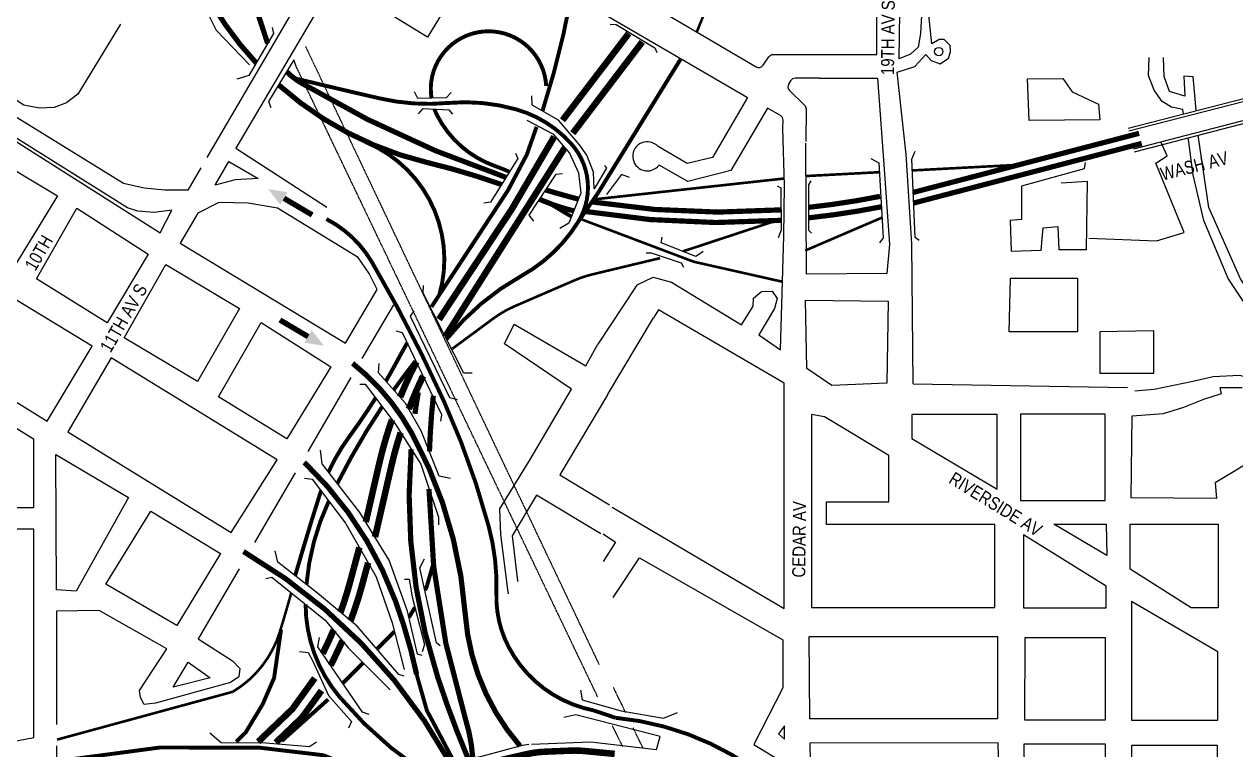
# Model space of a CAD drawing. Header units: feet. Extents: x -273 to 22785, y -15 to 12122.
# Drawn here: x 9425 to 14067, y 2705 to 5485 of the extents above; entities that cross this region are included whole.
import ezdxf

# ---------------------------------------------------------------- set-up
doc = ezdxf.new("R2010")
doc.units = ezdxf.units.FT
doc.header["$MEASUREMENT"] = 0
doc.linetypes.add('Hidden 2', pattern=[0.1875, 0.125, -0.0625])
for name, color, linetype in [('Freeways', 112, 'Continuous'), ('Rail Roads', 52, 'Hidden 2'), ('Street Curbs', 7, 'Continuous'), ('Street Names', 7, 'Continuous'), ('Traffic Direction Arrow', 7, 'Continuous')]:
    doc.layers.add(name, color=color, linetype=linetype)
doc.styles.get("Standard").update_dxf_attribs({"font": 'ARIALN.TTF'})

# ---------------------------------------------------------------- blocks, each defined once
blk = doc.blocks.new('Arrow')
at = {"layer": 'Street Curbs', "const_width": 23.4}
blk.add_lwpolyline([(-67.3, -0.9), (-207.4, -0.9)], dxfattribs=at)
at = {"layer": 'Street Curbs'}
blk.add_solid([(-67.3, 30.7), (10.7, -0.5), (-67.3, -31.3)], dxfattribs=at)

msp = doc.modelspace()

# ---------------------------------------------------------------- linework, layer by layer
at = {"layer": 'Freeways'}
for points, const_width in [([(10357.9, 5411.6, -0.02509), (10348, 5440.9, 0.064658), (10201.6, 5782.5, 0.062529), (9932.2, 6130.4, -2.389738)], 20), ([(12001.8, 5456.1), (12042.8, 5556.5, -0.029081), (12117.9, 5713.8), (12252.1, 5957.4)], 10), ([(10143.9, 5563.7, 0.054121), (10313.7, 5336.9, -0.042111)], 20), ([(11520.8, 5593.6, -0.032299), (11410.4, 5152.6, -0.084275)], 15), ([(11424.8, 5248.7, 1.054987), (10985.4, 5201.9, 0.191596)], 15), ([(11270.3, 4898.4, -0.052754), (10487, 5259.8, -0.058294), (10430.1, 5303.4, 0.064658)], 20), ([(10399.6, 5252.8, 0.124041), (10968.1, 4955.6, -0.026621), (11253.3, 4871.1, 0.065234)], 20), ([(11043.4, 4278.5, -0.097342), (11330.6, 4521.3, 0.126973), (11546.8, 4727, 0.333294), (11521.1, 5026.8, 0.142118), (11309.9, 5159, 0.092509), (11046.3, 5183.5, -0.079235), (10789.8, 5200.5, -0.004021), (10458.6, 5278.9, -0.354745)], 15), ([(10996.3, 5160.3, 0.029018), (11006.6, 5136.8, 0.191596), (11227.7, 4942.1, -0.017654), (11283.6, 4919.9, 0.12962)], 15), ([(10734.8, 5032.8, -0.383349), (11014.6, 4446, -3.628146)], 15), ([(11496.2, 5012.2), (11038.3, 4288.6, 0.059866)], 25), ([(11548.5, 4815, -0.007923), (11423.3, 4849.9, -0.058294)], 20), ([(12703.8, 4825.5, -0.022121), (12429.7, 4783.5, -2.882376)], 20), ([(11399.9, 4814.4, -0.001407), (11414.4, 4808.2, 0.042482), (11530.4, 4770, -0.329733)], 20), ([(12324.9, 4773.9, -0.05806), (11599.8, 4804.3, -2.882376)], 20), ([(12711.6, 4786.2, -0.022467), (12429.6, 4743.2, -0.083944)], 20), ([(11607.1, 2855.3, -0.22885), (11280.2, 3099.9, -0.128751), (11234.1, 3304.1, 0.07425), (11204.6, 3560.3, 0.04073), (11031.4, 4043.7, 0.026061), (10757.4, 4573, 0.141929), (10583, 4738.5, 0.735442)], 15), ([(12325.2, 4733.8, -0.05935), (11574.7, 4767.8, -0.083944)], 20), ([(11064.7, 4241.3), (11223.5, 4358.5, -0.056849), (11302.1, 4403.8), (11534.5, 4504.4, -0.043345), (11600.1, 4526.3), (11861.1, 4588.9)], 10), ([(10892.5, 4264.5, 0.00818), (10857, 4200.7, -0.009791), (10810.7, 4117.9, 0.081896)], 15), ([(11324.5, 2719.1, -0.162437), (11114.6, 3224.4, 0.108421), (10909.1, 3918.5, 0.09952), (10683.1, 4185.7, -2.871286)], 20), ([(10923.5, 4194, 0.01262), (10840.8, 4084, 0.107123)], 15), ([(10927.4, 4191.4, 0.02404), (10865.4, 4056.3)], 25), ([(10953.3, 4137.3, 0.023071), (10898.4, 4010.3)], 25), ([(10771.1, 4052.6, -0.018295), (10671.3, 3906.2, 0.05175), (10590.4, 3768.6, 0.007857)], 15), ([(10934.7, 4074.6, 0.009403), (10921.9, 3992.1, 0.022446)], 20), ([(10992.3, 4061.5, 0.017402), (10977.4, 3847.6, -0.069821)], 20), ([(10796.2, 4019.4, 0.031273), (10624.5, 3724.9, 0.107123)], 15), ([(10833.7, 3969.9), (10826.8, 3949.4, 0.024806), (10785, 3801.8), (10733.4, 3577.2, -0.009436)], 25), ([(10867.1, 3920.3, 0.022357), (10831.3, 3791.1), (10775.3, 3547.4, -0.004709), (10768.7, 3519.9)], 25), ([(10907.3, 3857.1, 0.100003), (11009, 2982.8, 0.02124), (11126.4, 2668.7, 1.71404)], 20), ([(10497.9, 3806.2, -0.114408), (10846.8, 3275.8, -0.036796), (10928.1, 2994, 0.147663)], 20), ([(10975.7, 3703.7, 0.072613), (11114.9, 2824.5, -0.058111), (11143.5, 2672.3, 9.278545)], 20), ([(10562, 3697, 0.005087), (10557.1, 3682.1, 0.006526), (10463, 3372.1, 0.05977)], 15), ([(10591.9, 3657.7, 0.000145), (10591.2, 3656.3, 0.088487), (10506.2, 3338, 0.179763)], 15), ([(10709.1, 3480.2), (10673.8, 3349.5, -0.021287), (10636.6, 3231.6)], 25), ([(11057.2, 2653.7, 0.135552), (10264.9, 3464.4, 1.751341)], 20), ([(10742.5, 3421.6), (10719.7, 3337.1, -0.024124), (10675.3, 3199.4)], 25), ([(9550.8, 2743.5), (10223.6, 2926.7, 0.186897), (10404.8, 3158.2, 0.005131), (10448.2, 3306.8, 2.604661)], 10), ([(10502.9, 3262.6, 0.176834), (10633, 2907.2, 0.068451), (10942, 2628.9, -0.090874)], 15), ([(10610, 3163.8, -0.012546), (10580, 3097.3), (10568.4, 3073.3)], 25), ([(10644, 3122.8, -0.008462), (10622.7, 3076.7), (10599.2, 3027.9)], 25), ([(12364.5, 2510.9, 0.174198), (11689.7, 2827.3, 0.047294)], 15), ([(11030.2, 2614.1), (11348, 2687.4, -0.046286), (11421.2, 2697.2), (11516.9, 2701.2, -0.033967), (11571.2, 2699.8), (11687.1, 2688.8)], 25)]:
    msp.add_lwpolyline(points, format="xyb", dxfattribs=dict(at, const_width=const_width))
for points, const_width in [([(11487.2, 5117.3), (11740.9, 5450.1)], 25), ([(11526.7, 5067.6), (11792.9, 5417.7)], 25), ([(11621.2, 4835.4), (11938.8, 5350.2)], 15), ([(10984.8, 4401.8), (11278.7, 4849.4), (11350.4, 4985.3), (11387.8, 5092)], 15), ([(11455.5, 5054.4), (11293.1, 4777), (11014.1, 4354)], 25), ([(13696.3, 5067.2), (12830.6, 4840.7)], 20), ([(13706.4, 5028.5), (12832.4, 4799.9)], 20), ([(12701.5, 4918.3), (12422.9, 4903.6), (12419.9, 4903.3)], 10), ([(13235, 4946.5), (12826.9, 4925)], 10), ([(12336.6, 4894.1), (11606.5, 4814)], 10), ([(11548.4, 4729.6), (11621.2, 4835.4)], 15), ([(11424.4, 4806.3), (11521.6, 4747.9)], 15), ([(12330, 4498.4), (11990.3, 4575), (11555.2, 4739.4)], 10), ([(11948.6, 4614.8), (12315, 4735.6)], 10), ([(12417.2, 4618), (12711.1, 4744.2)], 10), ([(10989.5, 3408.6), (10966, 3326.5), (10960, 3316.2)], 15), ([(10921.5, 3250.1), (10901.7, 3216.2), (10898.8, 3213.3)], 15), ([(10408.9, 3165.1), (10382.1, 2979.7), (10337.8, 2877.8), (10273.1, 2770.8), (10237.3, 2735.3)], 15), ([(10843, 3157.5), (10775.9, 3090.5)], 15), ([(10723.8, 3038.3), (10645.4, 2959.9)], 15), ([(10321, 2735), (10452.2, 2860.7), (10538.1, 2979.3)], 25), ([(10928.1, 2994), (10967.5, 2855.3), (11069.7, 2662.1)], 15), ([(10388.6, 2731.9), (10489.3, 2828.4), (10563.9, 2931.4)], 25), ([(10411.1, 2737.8), (10589.5, 2897.6)], 15), ([(11607.1, 2855.3), (11689.7, 2827.3)], 15), ([(9564.2, 2661.3), (9576.7, 2664.3), (9946, 2713.4), (10327.9, 2712.4), (10571.6, 2683.6), (10762.8, 2604.5)], 15)]:
    msp.add_lwpolyline(points, dxfattribs=dict(at, const_width=const_width))
at = {"layer": 'Rail Roads'}
for points in [[(11628, 3031.4), (10503.3, 5400.2)], [(11622.3, 2906.9), (10471.1, 5314.8)], [(11729.9, 2846.2), (11682.6, 2943.3)], [(11677.8, 2796.4), (11717.1, 2716.4)], [(11796, 2710.6), (11757.7, 2789.2)]]:
    msp.add_lwpolyline(points, dxfattribs=at)
at = {"layer": 'Street Curbs'}
msp.add_line((11636.9, 5530.1), (12183.8, 5212.4), dxfattribs=at)
for points in [[(9759.2, 6656.2), (10394.2, 6270.5), (10227.4, 5991.6), (10218.7, 5940.6), (10236.9, 5900.7), (10551, 5703.5), (10124.7, 4975)], [(10101.6, 4935.5), (10051.5, 4849.9), (9963, 4849.4), (9884, 4856.9), (9805.4, 4874.4), (9337.4, 5163.2), (9149.8, 5272.6), (9097.9, 5341.8), (9064.5, 5411.6), (9062.7, 5457.5), (9368.2, 5977.2), (9426.1, 5983.5), (9496.7, 5973.9), (9597.9, 5936), (9774.9, 5828.5), (9823.3, 5799)], [(9868.7, 5771.3), (9923.4, 5737.9), (10016.3, 5673), (10098.7, 5586.5), (10160.4, 5462.8), (10288.2, 5330.1)], [(11634.7, 5531.3), (11188.3, 5794.7), (10969.9, 5436), (10615.2, 5654.9), (10235.5, 5009.9), (10584.2, 4784.5)], [(12830.6, 4107.2), (12825.3, 4644.1), (12803.8, 4985.8), (12770, 5301.3), (12836.6, 5323.1), (12879.9, 5369.8), (12899.7, 5346.8), (12933.6, 5333.6), (12966, 5355.5), (12973.3, 5379.2), (12972.6, 5403.9), (12949.2, 5426.8), (12930.1, 5427.1), (12902.1, 5409.7), (12897.6, 5459.4), (12889.9, 5532.8), (12907.4, 5587.8), (12944.7, 5630.9), (13028.5, 5648.3), (13449.4, 5640.9), (13566.2, 5634.5), (13574.4, 5610), (13611.9, 5607.1)], [(12863.3, 5519.9), (12859.5, 5449.5), (12850, 5398.1), (12820.1, 5371.2), (12776.5, 5353.1), (12780.9, 5620.2)], [(9793.3, 5485.6), (9630, 5216.9), (9586.2, 5184.6), (9539.8, 5166.8), (9482.8, 5164), (9422.8, 5175.7), (9185.9, 5332.8), (9153.7, 5380.1), (9148.4, 5418), (9142.8, 5446.5), (9157.5, 5501.1)], [(11669.6, 5485.1), (11693.2, 5484.8), (11840.9, 5394.3), (11848.1, 5376.8)], [(10374.8, 5472.6), (10380.5, 5449.6), (10285.4, 5289.1), (10239, 5275.3)], [(13654.6, 5087.5), (14921.9, 5413.2)], [(13657.5, 5076.9), (14921.3, 5401.6)], [(10470.7, 5313.2), (10457.5, 5349.1), (10361, 5188.6), (10369.6, 5166.6)], [(13866.7, 5142), (13863.4, 5159.1), (13820.5, 5166.9), (13784.4, 5189.6), (13754.2, 5232.9), (13732.9, 5289.2), (13735.3, 5357.3)], [(13914.6, 5154.3), (13909.6, 5213.3), (13904.2, 5284.1), (13868.2, 5285.9), (13872.1, 5210.1), (13812.6, 5227.2), (13792.4, 5285), (13789.4, 5358.3)], [(13675.8, 5007.2), (14931.4, 5333.6)], [(13678.7, 4996.5), (14934.2, 5322.9)], [(12470.5, 5278.2), (12693.8, 5278.4), (12718.7, 4948.3), (12740.3, 4641.3), (12730.4, 4529.6), (12421.7, 4527)], [(11060.1, 5223.1), (11041.2, 5203), (10932.7, 5200.9), (10920.1, 5225.8)], [(11636.8, 4902), (11608.1, 4854.8), (11606.2, 4918.8), (11580.3, 4983.1), (11552.6, 5023.5), (11471.6, 5117.5), (11370.8, 5175.4), (11370.1, 5210.4)], [(12183.8, 5212.4), (12196.5, 5204.4), (12062.2, 4974.7), (11965.1, 4951.1), (11853.4, 5016.7)], [(10935.1, 5141.4), (10953, 5162.5), (11051.5, 5157.5), (11066.1, 5140.1)], [(11350.6, 5118.3), (11449.9, 5065.9), (11514.3, 4991.2), (11548.2, 4915.5), (11557.7, 4838), (11511.4, 4722.3), (11477.5, 4703.1)], [(11767, 4477.4), (11775.9, 4488.4), (11834.5, 4516.1), (11905, 4497.2), (12172.7, 4332.9), (12218.2, 4404.8), (12219.4, 4436), (12250.3, 4461.4), (12290.1, 4461.8), (12309.4, 4433.9), (12299.3, 4396), (12239.4, 4295.4), (12323, 4236.9), (12334.7, 4674), (12337.3, 4867.6), (12331.7, 5086.4)], [(17626.3, 2463.4), (17519.3, 2587.1), (17392.8, 2716.2), (17194.3, 2851), (16787.8, 3071.5), (16438, 3228.3), (16065.8, 3369.1), (15792.3, 3443.5), (15551.4, 3486.7), (15250.1, 3541.5), (15017, 3619.1), (14830.2, 3718), (14686.4, 3823.5), (14486.7, 4011.2), (14250.2, 4257), (14084.6, 4509.3), (13963.8, 4783.2), (13923.4, 5051.1), (13922.7, 5060)], [(12421.7, 4527), (12419.4, 5029.8)], [(13504.4, 4665), (13762.9, 4655), (13869.2, 4686.7), (13760, 4953.1), (13804.4, 4981.2), (13779.8, 5034.8)], [(13679.9, 4080), (13753.9, 4086.6), (13902.5, 4117.4), (13979.8, 4135.8), (14081.1, 4140.3), (14172.1, 4118.3), (14265.7, 4059.9), (14368.1, 3961.6), (14480.4, 3871.4), (14588.7, 3794.6), (14640.3, 3765.9), (14675.2, 3763.6), (14687.1, 3775.1), (14569.7, 3881.3), (14367, 4074.4), (14198.2, 4269.2), (14037.2, 4510.5), (13944.1, 4733.2), (13903.2, 4908.2), (13887.6, 5033.4), (13884.4, 5050)], [(11306.9, 4990.6), (11315.5, 4971.1), (11211, 4803), (11186, 4799.9)], [(12668.7, 4970.9), (12699.5, 4953.6), (12715.4, 4666.7), (12702, 4646.9)], [(12853.3, 4656.5), (12838.1, 4667.9), (12825.1, 4968), (12838.8, 4998.8)], [(11647.8, 4944), (11655.4, 4934), (11636.6, 4902.1)], [(13489.9, 4954.9), (13486.1, 4931.3), (13246, 4865), (13246.2, 4737.3), (13203, 4733.4), (13206.2, 4616.2), (13321.8, 4618.9), (13329, 4704.9), (13385.3, 4710), (13389.2, 4621.6), (13494.7, 4622.6), (13498.2, 4882.1), (13398.2, 4876.1)], [(11376.8, 4731), (11359.7, 4753.4), (11463.3, 4910.5), (11486.8, 4913.6)], [(11744.2, 4897.9), (11712.9, 4909.1), (11655.3, 4833.1)], [(12438.2, 4885.7), (12429.8, 4869.5), (12429.5, 4696), (12441.2, 4684.1)], [(12310.2, 4866.3), (12324.3, 4858.9), (12325.4, 4695.5), (12313.7, 4666.7)], [(12026.6, 4614.6), (11998.1, 4595.2), (11865.3, 4647.7), (11869.1, 4668.8)], [(11807.9, 4609.4), (11827, 4609.1), (11942.5, 4570.5), (11950.7, 4554)], [(11141.3, 4147.8), (11109.8, 4148.1), (10953.5, 4455.2), (10954.9, 4484.2)], [(11767, 4477.4), (11622.5, 4258.6)], [(10839.3, 4410.5), (10718.8, 4204)], [(10917.4, 4386.5), (10904.1, 4365.9), (11054.8, 4054.3), (11083.3, 4047.5)], [(11677, 3634.7), (12336.9, 3245.6), (12336.9, 4109.7), (11854.9, 4390.9), (11836.2, 4360.5)], [(11280.6, 3302.7), (11277.5, 3319.3), (11250.3, 3530.1), (11247.9, 3594.6), (11247.2, 3628.1), (11363.1, 3817.2), (11521.5, 4087), (11265.6, 4260.5), (11302.6, 4336.2), (11576.5, 4176.3), (11622.5, 4258.6)], [(11659.7, 4064.5), (11836.2, 4360.5)], [(11020.8, 3963.7), (11024.7, 3988.2), (10874.4, 4302.2), (10851.4, 4308.6)], [(11058.6, 3744.4), (11014.5, 3753.7), (10946.1, 3926.7), (10884.5, 4034.9), (10782.3, 4149.7), (10784.6, 4184.8)], [(10676.6, 4131.6), (10511.2, 3848.2)], [(10710.6, 4105.3), (10731.1, 4105.5), (10845.9, 3953.7), (10944.3, 3798.8), (11011.5, 3595.7), (11012.6, 3567.2)], [(12830.6, 4107.2), (13651.9, 4093.7)], [(14301.5, 3916.3), (13988.4, 3727.9), (13992.8, 3667), (13666.2, 3670.8), (13669.5, 3984.3), (13789.3, 3994), (13867.6, 4017.3), (13944.3, 4048.2), (14012.1, 4069.5), (14007, 4093), (14091.3, 4092.9)], [(11659.7, 4064.5), (11476.5, 3758), (11667.7, 3643.7)], [(10949.5, 3066), (10932, 3070.4), (10893.6, 3236.1), (10823.5, 3431.2), (10710.4, 3614.5), (10565.9, 3800.1), (10560.6, 3852.5)], [(10463.1, 3765.8), (10307.6, 3499.2)], [(10499.2, 3745.2), (10528.2, 3741.4), (10656.2, 3573.2), (10773.3, 3367.4), (10834.3, 3191.3), (10880.3, 3012.1)], [(11634.2, 3531.8), (11387.4, 3680.3), (11294.3, 3524.3), (11314.3, 3351.5), (11317.5, 3349.5)], [(11643.4, 3531.9), (11689.7, 3500.6), (11643.5, 3425.9)], [(10880.5, 2987.1), (10860, 2992.5), (10700.4, 3178.5), (10548.7, 3304.6), (10396.6, 3424.2), (10386.4, 3466.6)], [(11018.8, 3102.4), (11004.7, 3114.3), (10941.1, 3401.3), (10958.4, 3436.9)], [(11681.8, 3288.7), (11782.2, 3439.6), (12332, 3125.6), (12332, 2941.4), (12220.9, 2725.3), (12341, 2650.8), (12341, 2572.2)], [(10248.5, 3398), (10091.9, 3129.5), (10223.3, 3045.8), (10251, 3016), (10247.7, 2984.5), (10215.3, 2962.3), (9928.3, 2883.2), (9884.4, 2878.4), (9870.2, 2904.8), (9866.6, 2931.3), (9971.1, 3091.3), (9711.8, 3238.3), (9548.9, 3235.9), (9548.9, 2801.7)], [(10351, 3360.5), (10373.9, 3366.6), (10578.3, 3201.8), (10666.4, 3095.8), (10827.3, 2934.3)], [(10881.4, 3358), (10899.8, 3358.6), (10910.7, 3291.2), (10958.8, 3107.5), (10948.9, 3080)], [(10745.9, 2839.9), (10721.3, 2848.2), (10550.4, 3099.7), (10556.7, 3135.2)], [(10479, 3081.3), (10512.1, 3078), (10529.2, 3046.6), (10591, 2912.5), (10678.5, 2812.5), (10667.7, 2786.9)], [(11555.8, 2932.5), (11562.5, 2895.5), (11711.6, 2853.8), (11874.1, 2826.1), (11927.5, 2846.9)], [(11368.1, 2725.6), (11595.3, 2735.6), (11848, 2705.7), (11860.8, 2755.5), (11537.7, 2838.7), (11492.9, 2828.7)], [(10136.5, 2769.3), (10179.2, 2732.1), (10350.6, 2731.5), (10518.4, 2716.5), (10544.1, 2734.9)], [(9548.9, 2719.1), (9548.9, 2265.8), (10553.2, 2265.8), (10577.5, 2289.6), (10601.2, 2302.1), (10634.2, 2285.6), (10649, 2249.9), (10640.9, 2245.1), (10647.4, 2139.3), (10989.8, 2141.2), (11077.4, 2136.5), (11149.6, 2106.7), (11207.8, 2049.8), (11246.4, 1981.3), (11263.8, 1850.3), (11265.2, 1688.8), (10655.5, 1676.6), (10655.7, 1513.2)], [(10593.8, 2614.9), (10628.9, 2597.3), (10850.9, 2609.2), (11183.2, 2680.9), (11333.5, 2721.6), (11358.4, 2726.1)], [(12440.6, 2349.8), (12443, 2186.4), (12860.4, 1848.4), (12916.8, 1718), (12966, 1816.1), (13036.6, 1938.2), (13119, 2101.5), (13155.3, 2201.1), (13166.1, 2319.1), (13156.2, 2731.2), (12435, 2730)], [(12435, 2730), (12438.1, 2514.7)], [(13668.2, 2239.6), (13668.4, 2722.8)], [(13668.4, 2722.8), (13995.9, 2722.8), (13995.9, 2239.6)]]:
    msp.add_lwpolyline(points, dxfattribs=at)
for points in [[(11648.6, 5664.3), (12229.3, 5322.2, 0.395001), (12255.9, 5328.1), (12278.1, 5360.6, -0.248005), (12294.6, 5369.4), (12691.3, 5369.4), (12691.3, 5614.2), (12412.3, 5614.2), (12180.6, 5763.6), (12492.1, 6192.6), (12683.7, 6190.9), (12746.5, 6300.2), (12739.5, 6499.7), (12738, 6511.9)], [(12470.5, 5278.2), (12378.4, 5278.2, 0.264964), (12361.2, 5268.4), (12353.7, 5255.8, 0.346297), (12356.9, 5231.3), (12414.2, 5175.5, -0.203726), (12420.3, 5161.1), (12419.6, 5036.3)], [(12331.7, 5086.4), (12332.5, 5117.4, 0.275652), (12322.5, 5135.2), (12272.9, 5163.6), (12132.5, 4925.3), (11967.2, 4882.4), (11857.1, 4945.8)]]:
    msp.add_lwpolyline(points, format="xyb", dxfattribs=at)
for points in [[(9004.2, 5375.2), (8969.6, 5304), (9945.5, 4686.3), (9990.9, 4773), (9923, 4763.2), (9859.5, 4768.3), (9819.9, 4781.6), (9089.5, 5239.2), (9053.7, 5289), (9028, 5330.9), (9011.8, 5359.8)], [(13269, 5275.6), (13404.8, 5276.9), (13440.5, 5226.5), (13541, 5178.7), (13546.1, 5118.4), (13275.1, 5116.2)], [(9253.8, 5006.7), (9552.2, 4828), (9391.3, 4564.6), (9098.4, 4739.4)], [(10208.3, 4959.2), (10320.7, 4893.9), (10233.2, 4888.4), (10155.9, 4868)], [(9513.2, 3964.5), (9685, 4250.9), (8700.3, 4849.6), (8537, 4570.2)], [(10655.7, 4262.5), (10777.5, 4468.1), (10746.1, 4530.4), (10703.8, 4590.7), (10395.3, 4779.9), (10282.7, 4799.7), (10170.7, 4801.6), (10090, 4760.6), (10022.7, 4646.8)], [(9471.6, 4509.1), (9627, 4779.9), (9899.9, 4603.6), (9743, 4341.2)], [(9807.3, 4283.1), (9967.7, 4564), (10249.5, 4396.1), (10088.2, 4116.3)], [(13203.7, 4512.1), (13460.6, 4512.1), (13460.6, 4306.5), (13198.2, 4306.5)], [(12418.1, 4427.9), (12734.9, 4423.5), (12730.5, 4109.2), (12519.4, 4101.1), (12423.7, 4165.5)], [(10169.5, 4057.2), (10332.3, 4342.1), (10599.2, 4171.7), (10430.9, 3896.8)], [(8808.4, 3959.4), (8756.6, 4012.1), (8733.9, 4046.5), (8739.7, 4090.5), (8847.6, 4276.6), (9460.6, 3896.7), (9460.6, 3631.3), (8809.2, 3631.3)], [(13545.7, 4305.8), (13545.7, 4147.4), (13753.4, 4147.4), (13753.4, 4309.9)], [(10217.5, 3537.7), (10393.8, 3815.6), (9757.3, 4206.8), (9591.9, 3923)], [(12440.7, 3989.5), (12440.7, 3250), (13143.9, 3250), (13143.9, 3567.5), (12499.3, 3567.5), (12499.3, 3654.5), (12737.9, 3654.5), (12737.9, 3832.9), (12490.9, 3980.8)], [(13153, 3990), (12825.4, 3990), (12825.4, 3898.1), (13152.3, 3703.8)], [(13566.4, 3660.3), (13566.4, 3991.2), (13242.2, 3991.2), (13242.2, 3660)], [(9546.4, 3836.7), (9823.8, 3671.4), (9623.9, 3312.3), (9547.9, 3317.9)], [(9737.8, 3338.9), (9909.6, 3619.4), (10176.5, 3456.4), (10010.1, 3181.1)], [(9461.7, 2751), (9461.7, 3549.7), (9149.7, 3549.7), (9149.7, 2722.8), (9289.4, 2717.5), (9374.8, 2735.5)], [(13254.1, 3528.3), (13254.1, 3249.2), (13570.7, 3249.2), (13570.7, 3331.3)], [(13369.7, 3569.3), (13569.9, 3568.9), (13572.6, 3448.6)], [(13661.8, 3568.9), (13999.3, 3568.9), (13999.3, 3248.2), (13896.2, 3248.2), (13662.2, 3396.2)], [(13667.9, 3272.9), (13667.9, 2818.6), (13998.3, 2818.6), (13998.3, 3079.4)], [(12432.6, 3138.6), (13153.8, 3138.6), (13153.8, 2822.8), (12434.8, 2822.8)], [(13259.4, 3134.5), (13567, 3134.5), (13567, 2817.7), (13258.7, 2817.7)], [(10052.9, 3040.3), (10136.7, 2980.3), (9995, 2945)], [(12337.8, 2796.6), (12315, 2765.2), (12337.9, 2744.8)], [(13255.8, 2727.3), (13565.9, 2727.3), (13565.9, 2334.9), (13260.7, 2334.9)]]:
    msp.add_lwpolyline(points, close=True, dxfattribs=at)
msp.add_circle((12928.6, 5380.3), 16.2, dxfattribs=at)
msp.add_arc((11812.2, 4979), 55.8, 42.5139, 323.4695, dxfattribs=at)

# ---------------------------------------------------------------- block references
at = {"layer": 'Traffic Direction Arrow', "xscale": 0.8960000000001009, "yscale": 0.8960000000001009, "zscale": 0.8960000000001009}
for p, rotation in [((10367.7, 4848.2), 149.4509984313286), ((10564.9, 4258.1), 329.4509984313286)]:
    msp.add_blockref('Arrow', p, dxfattribs=dict(at, rotation=rotation))

# ---------------------------------------------------------------- texts
at = {"layer": 'Street Names'}
for s, rotation, p in [('19TH AV S', 89.3495, (12757.1, 5290.5)), ('WASH AV', 14.2975, (13786.5, 4885.6)), ('10TH', 59.9917, (9467.4, 4536.1)), ('11TH AV S', 59.9917, (9755.6, 4222.9)), ('RIVERSIDE AV', 328.3071, (12963.3, 3729.7)), ('CEDAR AV', 89.3495, (12417.2, 3364.4))]:
    msp.add_text(s, height=50, rotation=rotation, dxfattribs=at).set_placement(p)

doc.saveas('drawing.dxf')
